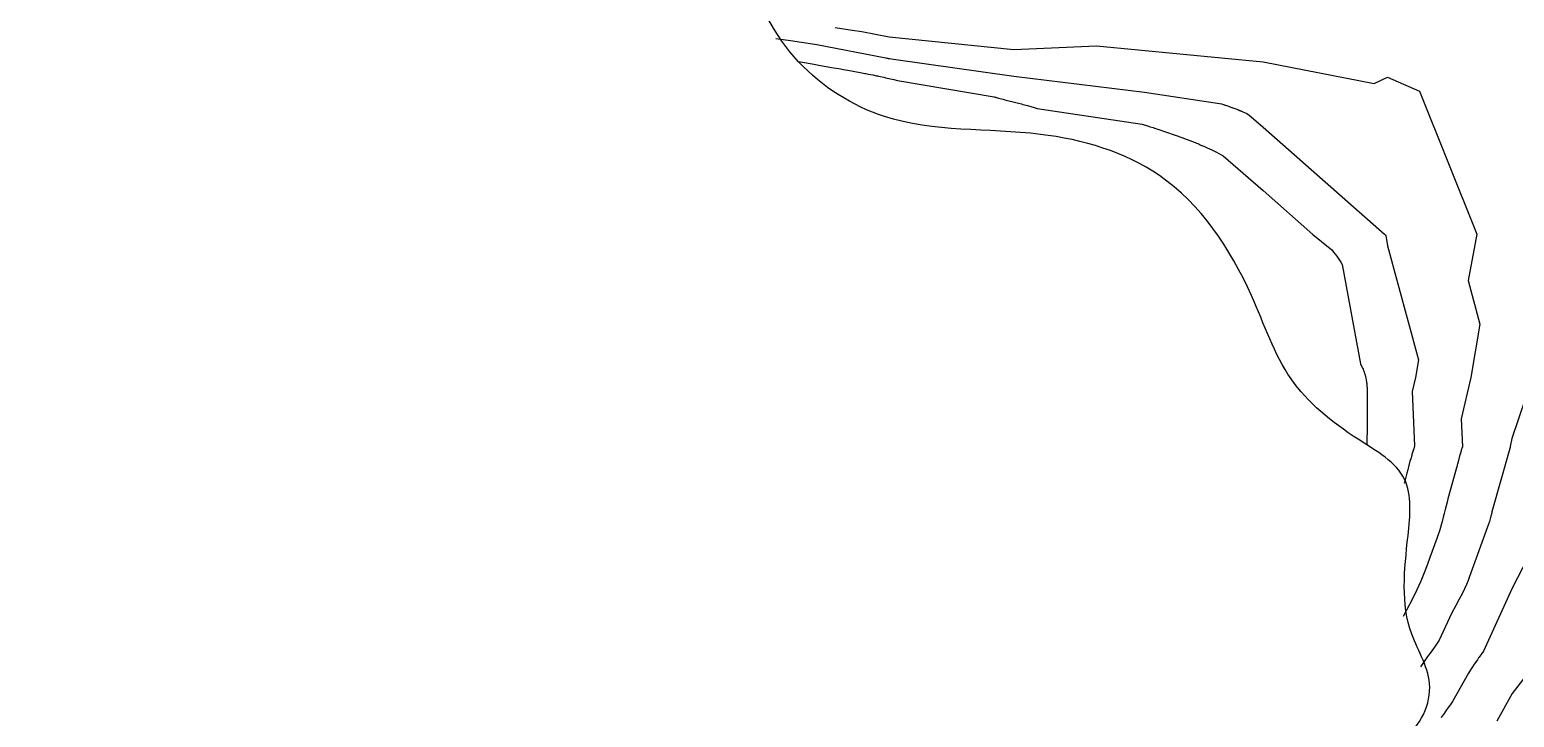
# Model space of a CAD drawing. Header units: millimetres. Extents: x 0 to 586, y 39 to 400.
# Drawn here: x 129.3 to 213.9, y 259.9 to 299.1 of the extents above; entities that cross this region are included whole.
import ezdxf

# ---------------------------------------------------------------- set-up
doc = ezdxf.new("R2010")
doc.units = ezdxf.units.MM
doc.layers.add('island-contours', color=18, linetype='Continuous', true_color=0x000000)
doc.layers.add('isocurves', color=18, linetype='Continuous', true_color=0x000000)

msp = doc.modelspace()

# ---------------------------------------------------------------- linework, layer by layer
at = {"layer": 'island-contours'}
msp.add_open_spline([(87.497, 188.072), (87.479, 188.463), (87.439, 190.093), (87.963, 192.735), (90.786, 194.3), (92.076, 197.399), (89.814, 200.43), (93.269, 202.111), (89.715, 204.385), (95.696, 208.73), (88.116, 206.801), (95.068, 211.659), (95.676, 216.274), (104.23, 216.358), (101.044, 222.32), (107.77, 226.801), (110.005, 219.483), (115.532, 222.176), (119.237, 224.404), (121.773, 222.708), (124.193, 221.714), (126.356, 220.589), (128.288, 220.981), (130.707, 221.098), (129.328, 224.371), (127.331, 223.299), (127.674, 225.534), (128.561, 227.05), (126.459, 227.925), (128.21, 229.594), (129.318, 228.767), (130.515, 228.819), (131.348, 227.519), (132.919, 227.548), (134.027, 228.603), (133.146, 229.7), (135.906, 229.944), (133.525, 226.345), (137.239, 223.877), (133.474, 222.426), (139.04, 222.969), (135.835, 218.43), (148.058, 227.733), (155.2, 228.763), (169.134, 236.356), (178.484, 239.605), (182.184, 242.762), (184.298, 244.205), (184.164, 245.778), (185.324, 246.685), (186.976, 247.189), (188.855, 246.589), (190.678, 247.451), (191.959, 248.412), (194.586, 248.523), (193.166, 245.411), (195.925, 247.722), (195.629, 249.324), (195.538, 251.364), (191.211, 251.19), (197.675, 256.424), (198.255, 249.429), (198.271, 260.358), (201.824, 255.757), (202.946, 259.226), (205.258, 258.398), (207.872, 258.098), (209.755, 261.661), (207.298, 265.295), (207.756, 269.322), (208.215, 273.836), (204.379, 275.991), (200.756, 278.906), (198.742, 285.071), (194.606, 291.257), (186.308, 293.696), (178.83, 293.031), (172.643, 296.954), (169.497, 303.009), (169.39, 309.647), (165.19, 314.994), (166.494, 320.806), (166.996, 326.162), (171.017, 327.501), (170.269, 331.963), (174.82, 332.591), (179.524, 335.398), (180.928, 328.703), (181.624, 325.088), (182.568, 320.062), (187.417, 322.031), (189.927, 320.601), (193.025, 320.887), (190.877, 324.628), (192.785, 327.544), (190.231, 330.748), (186.337, 332.558), (185.323, 338.043), (187.554, 343.362), (190.815, 348.314), (195.34, 350.794), (200.592, 350.14), (198.947, 344.744), (204.005, 344.414), (205.571, 340.146), (209.708, 340.55), (213.309, 338.407), (215.546, 342.044), (219.868, 340.278), (219.561, 346.425), (224.872, 342.702), (222.882, 347.057), (222.858, 349.238), (222.919, 349.599)], degree=3, knots=[419.244838, 419.244838, 419.244838, 419.244838, 420.034636, 422.516667, 424.508824, 426.511254, 428.939875, 430.398162, 431.764374, 434.832134, 436.763711, 439.967084, 443.863662, 448.302641, 450.639153, 454.919188, 457.859204, 462.402041, 464.508988, 466.634628, 468.100133, 470.270477, 471.364341, 472.453937, 474.355222, 474.964699, 475.994614, 477.453733, 478.20069, 479.507846, 480.127603, 480.952844, 481.823051, 483.031133, 483.853431, 484.342387, 485.163509, 487.059211, 489.671071, 490.426071, 492.593894, 493.878073, 497.2746, 509.086146, 520.718766, 527.212454, 529.897056, 531.361643, 532.020579, 532.946642, 534.152952, 535.617771, 536.879965, 538.122263, 539.400199, 540.501597, 542.051574, 543.161311, 544.330375, 545.637771, 549.018902, 550.333697, 554.396278, 555.778286, 557.733004, 558.66879, 560.476716, 562.902051, 565.15355, 569.129603, 571.401657, 573.860489, 577.499159, 581.210833, 587.29672, 592.367833, 598.688591, 602.781381, 607.031013, 612.613301, 616.488625, 620.26047, 625.037065, 626.006225, 628.415829, 631.929066, 634.131766, 638.273838, 641.473318, 643.77549, 646.83933, 649.534155, 650.062747, 652.739112, 654.802875, 656.963312, 660.145203, 663.752812, 667.21766, 672.367809, 675.802904, 678.159683, 681.109234, 683.480903, 686.543234, 689.058744, 691.493864, 694.018566, 695.917864, 698.739863, 700.649519, 703.629142, 704.357787, 704.357787, 704.357787, 704.357787], dxfattribs=at)
at = {"layer": 'isocurves'}
for points in [[(175.183, 299.198), (176.144, 299.054), (176.71, 298.97), (178.268, 298.667), (185.377, 297.949), (190.09, 298.159), (199.584, 297.243), (205.91, 295.998), (206.682, 296.36), (208.495, 295.573), (211.772, 287.424), (211.272, 284.782), (211.944, 282.289), (211.434, 279.247), (210.869, 276.885), (210.944, 275.301), (210.916, 275.212), (210.9, 275.163), (210.892, 275.137), (210.884, 275.11), (210.867, 275.053), (210.857, 275.023), (210.848, 274.992), (210.839, 274.959), (210.829, 274.925), (210.808, 274.853), (210.765, 274.694), (210.753, 274.65), (210.741, 274.605), (210.717, 274.513), (210.667, 274.315), (210.654, 274.263), (210.641, 274.21), (210.615, 274.104), (210.115, 272.33), (210.072, 272.142), (210.024, 271.94), (209.972, 271.727), (209.916, 271.506), (209.857, 271.28), (209.793, 271.049), (209.651, 270.572), (209.487, 270.07), (209.095, 268.984), (208.943, 268.556), (208.771, 268.112), (208.574, 267.646), (208.348, 267.147), (208.081, 266.599), (207.76, 265.98), (207.563, 265.619)], [(171.802, 298.578), (172.639, 298.453), (174.14, 298.23), (178.079, 297.463), (178.134, 297.453), (178.152, 297.45), (178.159, 297.449), (178.166, 297.447), (178.178, 297.445), (178.188, 297.444), (178.204, 297.441), (178.21, 297.44), (178.216, 297.439), (178.225, 297.437), (178.24, 297.434), (178.241, 297.434), (178.243, 297.434), (178.244, 297.433), (178.246, 297.433), (178.248, 297.433), (178.251, 297.432), (178.256, 297.431), (178.257, 297.431), (178.258, 297.431), (178.26, 297.43), (178.264, 297.429), (178.265, 297.429), (178.266, 297.429), (178.268, 297.428), (178.271, 297.428), (178.273, 297.427), (178.277, 297.426), (178.281, 297.425), (178.51, 297.386), (185.379, 296.42), (192.816, 295.519), (197.098, 294.876), (197.208, 294.841), (197.265, 294.822), (197.323, 294.803), (197.352, 294.794), (197.381, 294.784), (197.411, 294.775), (197.44, 294.765), (197.559, 294.725), (197.796, 294.644), (197.826, 294.633), (197.855, 294.623), (197.913, 294.602), (198.026, 294.559), (198.136, 294.517), (198.189, 294.496), (198.215, 294.485), (198.241, 294.475), (198.267, 294.464), (198.292, 294.453), (198.342, 294.432), (198.366, 294.422), (198.39, 294.411), (198.437, 294.39), (198.528, 294.348), (198.612, 294.307), (198.766, 294.225), (199.585, 293.509), (206.504, 287.416), (206.549, 287.378), (206.553, 287.373), (206.557, 287.369), (206.561, 287.364), (206.564, 287.359), (206.568, 287.354), (206.571, 287.349), (206.574, 287.344), (206.682, 286.763), (208.435, 280.261), (208.265, 279.246), (208.077, 278.459), (208.224, 275.352), (208.169, 275.177), (208.139, 275.081), (208.123, 275.03), (208.107, 274.977), (208.072, 274.865), (208.055, 274.806), (208.036, 274.745), (208.018, 274.68), (207.998, 274.614), (207.958, 274.473), (207.873, 274.16), (207.85, 274.075), (207.827, 273.987), (207.779, 273.805), (207.682, 273.417), (207.656, 273.315), (207.632, 273.217)], [(173.089, 297.264), (173.313, 297.224), (173.874, 297.125), (174.344, 297.041), (175.088, 296.909), (175.389, 296.854), (175.656, 296.806), (176.108, 296.724), (176.798, 296.595), (176.871, 296.581), (176.941, 296.568), (177.009, 296.555), (177.076, 296.542), (177.203, 296.517), (177.323, 296.493), (177.549, 296.447), (177.603, 296.436), (177.656, 296.424), (177.759, 296.403), (177.959, 296.36), (178.008, 296.349), (178.056, 296.338), (178.152, 296.317), (178.248, 296.295), (178.343, 296.274), (178.535, 296.23), (178.73, 296.184), (184.244, 295.243), (184.29, 295.232), (184.334, 295.221), (184.506, 295.178), (184.677, 295.133), (184.768, 295.109), (184.816, 295.096), (184.865, 295.083), (185.081, 295.027), (185.336, 294.96), (185.48, 294.923), (185.557, 294.903), (185.636, 294.882), (185.802, 294.839), (185.889, 294.816), (185.977, 294.793), (186.066, 294.769), (186.157, 294.745), (186.341, 294.695), (186.524, 294.644), (186.705, 294.591), (192.686, 293.693), (192.992, 293.594), (193.15, 293.543), (193.31, 293.491), (193.391, 293.464), (193.473, 293.438), (193.554, 293.411), (193.637, 293.384), (193.966, 293.274), (194.624, 293.047), (194.706, 293.018), (194.787, 292.989), (194.947, 292.931), (195.261, 292.814), (195.565, 292.697), (195.713, 292.638), (195.786, 292.608), (195.858, 292.579), (195.929, 292.549), (195.999, 292.52), (196.137, 292.461), (196.205, 292.432), (196.271, 292.402), (196.402, 292.344), (196.652, 292.228), (196.887, 292.113), (197.314, 291.885), (199.586, 289.901), (202.415, 287.409), (203.497, 286.518), (203.597, 286.398), (203.691, 286.28), (203.779, 286.163), (203.862, 286.047), (203.941, 285.931), (204.014, 285.816), (204.084, 285.7), (205.139, 280.021), (205.217, 279.866), (205.251, 279.791), (205.284, 279.718), (205.314, 279.645), (205.341, 279.574), (205.354, 279.538), (205.366, 279.503), (205.389, 279.432), (205.4, 279.396), (205.41, 279.36), (205.42, 279.323), (205.43, 279.286), (205.438, 279.249), (205.447, 279.211), (205.462, 279.131), (205.486, 278.956), (205.492, 278.906), (205.494, 278.881), (205.496, 278.854), (205.505, 278.739), (205.508, 278.675), (205.51, 278.641), (205.511, 278.605), (205.514, 278.529), (205.516, 278.489), (205.517, 278.446), (205.523, 278.004), (205.521, 277.22), (205.519, 276.914), (205.516, 276.53), (205.506, 275.408)], [(214.935, 279.249), (213.773, 275.781), (213.661, 275.312), (213.664, 275.251), (213.662, 275.247), (213.662, 275.245), (213.662, 275.244), (213.661, 275.243), (213.661, 275.241), (213.66, 275.24), (213.66, 275.239), (213.66, 275.238), (213.659, 275.236), (213.658, 275.233), (213.657, 275.227), (213.656, 275.226), (213.656, 275.224), (213.655, 275.22), (213.653, 275.213), (213.652, 275.211), (213.652, 275.209), (213.651, 275.205), (212.632, 271.594), (212.619, 271.535), (212.604, 271.472), (212.588, 271.405), (212.57, 271.337), (212.552, 271.266), (212.532, 271.194), (212.488, 271.045), (212.437, 270.889), (211.435, 268.114), (211.359, 267.899), (211.273, 267.677), (211.175, 267.444), (211.062, 267.195), (210.928, 266.921), (210.768, 266.612), (210.568, 266.245), (210.317, 265.799), (209.63, 264.285), (209.392, 263.944), (209.1, 263.533), (209.016, 263.414), (208.928, 263.289), (208.736, 263.014), (208.564, 262.763)], [(215.854, 271.259), (213.776, 267.243), (213.775, 267.241), (212.149, 263.658), (212.056, 263.524), (211.941, 263.362), (211.908, 263.316), (211.874, 263.267), (211.798, 263.159), (211.622, 262.902), (211.519, 262.751), (211.406, 262.583), (211.346, 262.494), (211.285, 262.403), (210.391, 260.78), (210.27, 260.615), (210.206, 260.527), (210.141, 260.436), (210.006, 260.247), (209.868, 260.05), (209.833, 260), (209.798, 259.95), (209.763, 259.899), (209.728, 259.849)], [(215.335, 263.251), (213.779, 261.245), (212.909, 259.667)]]:
    msp.add_lwpolyline(points, dxfattribs=at)

doc.saveas('drawing.dxf')
